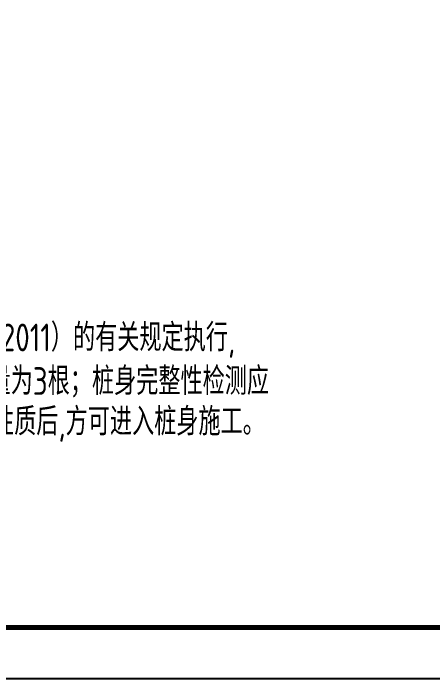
# Model space of a CAD drawing. Extents: x -3102990 to -851544, y -5293060 to -2540151.
# Drawn here: x -2467972 to -2459788, y -2672902 to -2659915 of the extents above; entities that cross this region are included whole.
import ezdxf

# ---------------------------------------------------------------- set-up
doc = ezdxf.new("R2010")
doc.units = 0
doc.header["$LTSCALE"] = 1000
doc.layers.get('0').update_dxf_attribs({"linetype": 'CONTINUOUS'})
doc.layers.add('PUB_TITLE', color=4, linetype='CONTINUOUS')
doc.layers.add('TEXT', color=7, linetype='CONTINUOUS')
doc.layers.add('yichutu', color=7, linetype='CONTINUOUS', true_color=0xffffff, plot=False)
doc.styles.add('TSSD_Rein', font='Tssdeng.shx', dxfattribs={"width": 0.75, "bigfont": 'hztxt.shx'})

# ---------------------------------------------------------------- blocks, each defined once
blk = doc.blocks.new('A$C18BE6784')
at = {"layer": 'PUB_TITLE'}
blk.add_lwpolyline([(0, 0), (0, 42000), (89100, 42000), (89100, 0)], close=True, dxfattribs=at)
at = {"layer": 'PUB_TITLE', "const_width": 100}
blk.add_lwpolyline([(88100, 1000), (88100, 41000), (713, 41000), (713, 1000), (88100, 1000)], dxfattribs=at)
blk = doc.blocks.new('yct-891-420-89100-42000-100-2004.0')
at = {"layer": 'yichutu', "color": 7, "true_color": 0xffffff}
blk.add_lwpolyline([(0, 0), (0, 42000), (89100, 42000), (89100, 0)], close=True, dxfattribs=at)

msp = doc.modelspace()

# ---------------------------------------------------------------- block references
at = {"ltscale": 1.5}
msp.add_blockref('A$C18BE6784', (-2540703.82, -2672902.4), dxfattribs=at)
at = {"layer": 'yichutu'}
msp.add_blockref('yct-891-420-89100-42000-100-2004.0', (-2540703.83, -2672902.4), dxfattribs=at)

# ---------------------------------------------------------------- texts
at = {"layer": 'TEXT', "style": 'TSSD_Rein', "width": 0.8}
for s, p in [('7、桩基础施工与检测：桩基础施工与检测应按《建筑桩基技术规范》（JGJ94-2008）及《建筑地基基础设计规范》（GB50007-2011）的有关规定执行,', (-2493692.53, -2666511.96, 70.2)), ('基桩承载力可采用高应变动测法或单桩静载实验进行检测，当采用高应变动测法时检验数量为5根，当采用单桩静载实验时检验数量为3根；桩身完整性检测应', (-2492947.02, -2667363, 70.2)), ('采用钻芯法和声波透射法结合检测，应严格按照《建筑基桩检测技术规范》JGJ106-2014进行，桩成孔后由地勘部门验明持力层性质后,方可进入桩身施工。', (-2492983.71, -2668153.35, 70.2))]:
    msp.add_text(s, height=540, dxfattribs=at).set_placement(p)

doc.saveas('drawing.dxf')
